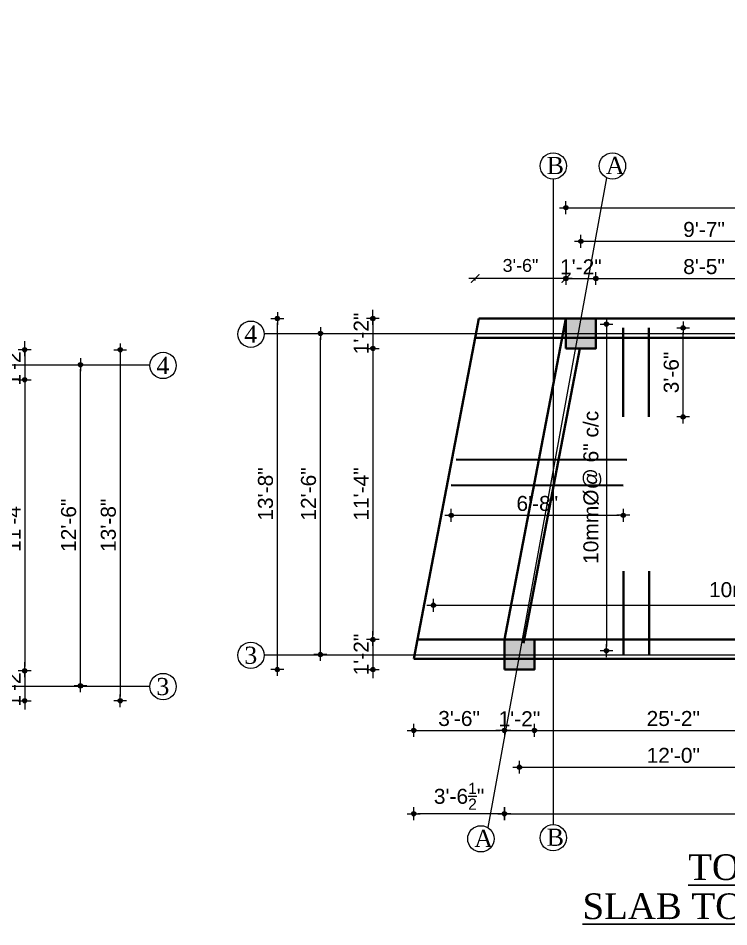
# Model space of a CAD drawing. Header units: inches. Extents: x -12073856 to 12321241, y -1226296 to 1319224.
# Drawn here: x 120844.2 to 121175.9, y 44963.4 to 45387.8 of the extents above; entities that cross this region are included whole.
import ezdxf
from ezdxf.enums import TextEntityAlignment as Align

# ---------------------------------------------------------------- set-up
doc = ezdxf.new("R2010")
doc.units = ezdxf.units.IN
doc.header["$MEASUREMENT"] = 0
doc.header["$PDMODE"] = 35
for name, color, linetype, lineweight in [('1', 7, 'Continuous', 13), ('Column', 181, 'Continuous', 40), ('DIM_LINE', 173, 'Continuous', 20), ('Hatch', 9, 'Continuous', 9), ('ST-REINFOR', 201, 'Continuous', 40), ('Toilet', 7, 'Continuous', 25), ('WALL', 1, 'Continuous', 30), ('Windows', 151, 'Continuous', 15)]:
    doc.layers.add(name, color=color, linetype=linetype, lineweight=lineweight)
doc.styles.add('ordinary', font='times.ttf')
doc.styles.add('ramon', font='arial.ttf')
doc.styles.get("Standard").update_dxf_attribs({"font": 'arial.ttf'})
doc.dimstyles.new('S8', dxfattribs={"dimtxt": 7, "dimasz": 2, "dimexe": 6, "dimexo": 18, "dimgap": 1.9375, "dimtad": 1, "dimdec": 1, "dimzin": 3, "dimdsep": 46, "dimlunit": 4, "dimtxsty": 'ramon', "dimblk": 'dot 2', "dimcen": 0.09375, "dimse1": 1, "dimse2": 1, "dimclrd": 1, "dimclre": 1, "dimclrt": 256, "dimadec": 0, "dimazin": 0, "dimtfac": 0.75, "dimtdec": 1, "dimtix": 1, "dimtmove": 1, "dimatfit": 3, "dimldrblk": 'DOT', "dimfxl": 1, "dimtolj": 1, "dimtzin": 0, "dimlwd": 9, "dimlwe": 9, "dimarcsym": 0})
doc.dimstyles.get("Standard").update_dxf_attribs({"dimtxt": 6, "dimasz": 4, "dimexe": 0, "dimexo": 6, "dimgap": 3, "dimtad": 1, "dimdec": 0, "dimzin": 0, "dimdsep": 46, "dimlunit": 4, "dimtxsty": 'Standard', "dimblk": 'ARCHTICK', "dimcen": 0.09, "dimdle": 3, "dimclrd": 256, "dimadec": 0, "dimazin": 0, "dimtfac": 1, "dimtdec": 0, "dimtofl": 0, "dimtmove": 0, "dimatfit": 3, "dimfxl": 1, "dimfxlon": 1, "dimtolj": 1, "dimtzin": 0, "dimlwd": -1, "dimarcsym": 0})

# ---------------------------------------------------------------- blocks, each defined once
blk = doc.blocks.new('dot1')
at = {"layer": 'Hatch'}
h = blk.add_hatch(color=256, dxfattribs=at)
edge = h.paths.add_edge_path()
edge.add_arc((0, 0), 1, 0, 360)
for p, q in [((3, 0), (-3, 0)), ((0, 3), (0, -3))]:
    blk.add_line(p, q, dxfattribs=at)
blk.add_circle((0, 0), 1, dxfattribs=at)
blk = doc.blocks.new('dot 2')
at = {"layer": 'Hatch', "xscale": 0.5, "yscale": 0.5, "zscale": 0.5}
blk.add_blockref('dot1', (0, 0), dxfattribs=at)
blk = doc.blocks.new('*D1495')
at = {"layer": 'Defpoints', "color": 0, "transparency": 16777216}
for p in [(121140.44, 46358.45), (121140.44, 46337.8), (121056.44, 19668.43)]:
    blk.add_point(p, dxfattribs=at)
at = {"layer": 'Toilet', "color": 1, "lineweight": 9, "transparency": 16777216}
blk.add_line((121058.44, 46358.45), (121138.44, 46358.45), dxfattribs=at)
at = {"layer": 'Toilet', "color": 1, "lineweight": 9, "transparency": 16777216, "xscale": 2, "yscale": 2, "zscale": 2, "rotation": 180}
blk.add_blockref('dot 2', (121056.44, 46358.45), dxfattribs=at)
at = {"layer": 'Toilet', "color": 1, "lineweight": 9, "transparency": 16777216, "xscale": 2, "yscale": 2, "zscale": 2}
blk.add_blockref('dot 2', (121140.44, 46358.45), dxfattribs=at)
at = {"layer": 'Toilet', "transparency": 16777216, "insert": (121098.44, 46363.96), "char_height": 7, "attachment_point": 5, "style": 'ramon'}
blk.add_mtext('\\A1;7\'-0"', dxfattribs=at)
blk = doc.blocks.new('_Dot')
at = {"color": 0, "lineweight": -2}
blk.add_line((-0.5, 0), (-1, 0), dxfattribs=at)
at = {"color": 0, "const_width": 0.5}
blk.add_lwpolyline([(-0.25, 0, 1), (0.25, 0, 1)], format="xyb", close=True, dxfattribs=at)
blk = doc.blocks.new('colm')
at = {"layer": 'Hatch'}
h = blk.add_hatch(color=256, dxfattribs=at)
h.dxf.hatch_style = 1
h.paths.add_polyline_path([(66705.71, 8319.73), (66705.71, 8307.73), (66717.71, 8307.73), (66717.71, 8319.73)])
at = {"layer": 'Column'}
blk.add_lwpolyline([(66705.71, 8307.73), (66717.71, 8307.73), (66717.71, 8319.73), (66705.71, 8319.73)], close=True, dxfattribs=at)
blk = doc.blocks.new('*D1383')
at = {"layer": 'Defpoints', "color": 0, "transparency": 16777216}
for p in [(121113.88, 45266.23), (121099.88, 45247.55), (121113.88, 45247.55)]:
    blk.add_point(p, dxfattribs=at)
at = {"layer": 'Toilet', "color": 1, "lineweight": 9, "transparency": 16777216}
for p, q in [((121097.88, 45266.23), (121095.88, 45266.23)), ((121099.88, 45266.23), (121113.88, 45266.23)), ((121115.88, 45266.23), (121117.88, 45266.23))]:
    blk.add_line(p, q, dxfattribs=at)
at = {"layer": 'Toilet', "color": 1, "lineweight": 9, "transparency": 16777216, "xscale": 2, "yscale": 2, "zscale": 2}
blk.add_blockref('dot 2', (121099.88, 45266.23), dxfattribs=at)
at = {"layer": 'Toilet', "color": 1, "lineweight": 9, "transparency": 16777216, "xscale": 2, "yscale": 2, "zscale": 2, "rotation": 180}
blk.add_blockref('dot 2', (121113.88, 45266.23), dxfattribs=at)
at = {"layer": 'Toilet', "transparency": 16777216, "insert": (121106.88, 45271.68), "char_height": 7, "attachment_point": 5, "style": 'ramon'}
blk.add_mtext('\\A1;1\'-2"', dxfattribs=at)
blk = doc.blocks.new('*D1384')
at = {"layer": 'Defpoints', "color": 0, "transparency": 16777216}
for p in [(121214.88, 45266.23), (121113.88, 45247.55), (121214.88, 45247.55)]:
    blk.add_point(p, dxfattribs=at)
at = {"layer": 'Toilet', "color": 1, "lineweight": 9, "transparency": 16777216}
blk.add_line((121115.88, 45266.23), (121212.88, 45266.23), dxfattribs=at)
at = {"layer": 'Toilet', "color": 1, "lineweight": 9, "transparency": 16777216, "xscale": 2, "yscale": 2, "zscale": 2, "rotation": 180}
blk.add_blockref('dot 2', (121113.88, 45266.23), dxfattribs=at)
at = {"layer": 'Toilet', "color": 1, "lineweight": 9, "transparency": 16777216, "xscale": 2, "yscale": 2, "zscale": 2}
blk.add_blockref('dot 2', (121214.88, 45266.23), dxfattribs=at)
at = {"layer": 'Toilet', "transparency": 16777216, "insert": (121164.38, 45271.74), "char_height": 7, "attachment_point": 5, "style": 'ramon'}
blk.add_mtext('\\A1;8\'-5"', dxfattribs=at)
blk = doc.blocks.new('*D1388')
at = {"layer": 'Defpoints', "color": 0, "transparency": 16777216}
for p in [(121221.88, 45283.6), (121106.88, 45247.55), (121221.88, 45247.55)]:
    blk.add_point(p, dxfattribs=at)
at = {"layer": 'Toilet', "color": 1, "lineweight": 9, "transparency": 16777216}
blk.add_line((121108.88, 45283.6), (121219.88, 45283.6), dxfattribs=at)
at = {"layer": 'Toilet', "color": 1, "lineweight": 9, "transparency": 16777216, "xscale": 2, "yscale": 2, "zscale": 2, "rotation": 180}
blk.add_blockref('dot 2', (121106.88, 45283.6), dxfattribs=at)
at = {"layer": 'Toilet', "color": 1, "lineweight": 9, "transparency": 16777216, "xscale": 2, "yscale": 2, "zscale": 2}
blk.add_blockref('dot 2', (121221.88, 45283.6), dxfattribs=at)
at = {"layer": 'Toilet', "transparency": 16777216, "insert": (121164.38, 45289.11), "char_height": 7, "attachment_point": 5, "style": 'ramon'}
blk.add_mtext('\\A1;9\'-7"', dxfattribs=at)
blk = doc.blocks.new('*D1390')
at = {"layer": 'Defpoints', "color": 0, "transparency": 16777216}
for p in [(121373.83, 45299.32), (121099.88, 45247.55), (121373.83, 45247.55)]:
    blk.add_point(p, dxfattribs=at)
at = {"layer": 'Toilet', "color": 1, "lineweight": 9, "transparency": 16777216}
blk.add_line((121101.88, 45299.32), (121371.83, 45299.32), dxfattribs=at)
at = {"layer": 'Toilet', "color": 1, "lineweight": 9, "transparency": 16777216, "xscale": 2, "yscale": 2, "zscale": 2, "rotation": 180}
blk.add_blockref('dot 2', (121099.88, 45299.32), dxfattribs=at)
at = {"layer": 'Toilet', "color": 1, "lineweight": 9, "transparency": 16777216, "xscale": 2, "yscale": 2, "zscale": 2}
blk.add_blockref('dot 2', (121373.83, 45299.32), dxfattribs=at)
at = {"layer": 'Toilet', "transparency": 16777216, "insert": (121236.85, 45304.83), "char_height": 7, "attachment_point": 5, "style": 'ramon'}
blk.add_mtext('\\A1;22\'-10"', dxfattribs=at)
blk = doc.blocks.new('*D1394')
at = {"layer": 'Defpoints', "color": 0, "transparency": 16777216}
for p in [(121074.37, 45247.55), (121009.78, 45233.55), (121074.37, 45233.55)]:
    blk.add_point(p, dxfattribs=at)
at = {"layer": 'Toilet', "color": 1, "lineweight": 9, "transparency": 16777216}
for p, q in [((121009.78, 45249.55), (121009.78, 45251.55)), ((121009.78, 45247.55), (121009.78, 45233.55)), ((121009.78, 45231.55), (121009.78, 45229.55))]:
    blk.add_line(p, q, dxfattribs=at)
at = {"layer": 'Toilet', "color": 1, "lineweight": 9, "transparency": 16777216, "xscale": 2, "yscale": 2, "zscale": 2}
for p, rotation in [((121009.78, 45247.55), 270), ((121009.78, 45233.55), 90)]:
    blk.add_blockref('dot 2', p, dxfattribs=dict(at, rotation=rotation))
at = {"layer": 'Toilet', "transparency": 16777216, "insert": (121004.33, 45240.55), "char_height": 7, "attachment_point": 5, "rotation": 90, "style": 'ramon'}
blk.add_mtext('\\A1;1\'-2"', dxfattribs=at)
blk = doc.blocks.new('*D1395')
at = {"layer": 'Defpoints', "color": 0, "transparency": 16777216}
for p in [(121074.37, 45233.55), (121009.78, 45097.55), (121045.69, 45097.55)]:
    blk.add_point(p, dxfattribs=at)
at = {"layer": 'Toilet', "color": 1, "lineweight": 9, "transparency": 16777216}
blk.add_line((121009.78, 45231.55), (121009.78, 45099.55), dxfattribs=at)
at = {"layer": 'Toilet', "color": 1, "lineweight": 9, "transparency": 16777216, "xscale": 2, "yscale": 2, "zscale": 2}
for p, rotation in [((121009.78, 45233.55), 90), ((121009.78, 45097.55), 270)]:
    blk.add_blockref('dot 2', p, dxfattribs=dict(at, rotation=rotation))
at = {"layer": 'Toilet', "transparency": 16777216, "insert": (121004.33, 45165.55), "char_height": 7, "attachment_point": 5, "rotation": 90, "style": 'ramon'}
blk.add_mtext('\\A1;11\'-4"', dxfattribs=at)
blk = doc.blocks.new('*D1396')
at = {"layer": 'Defpoints', "color": 0, "transparency": 16777216}
for p in [(121045.69, 45097.55), (121009.78, 45083.55), (121045.69, 45083.55)]:
    blk.add_point(p, dxfattribs=at)
at = {"layer": 'Toilet', "color": 1, "lineweight": 9, "transparency": 16777216}
for p, q in [((121009.78, 45099.55), (121009.78, 45101.55)), ((121009.78, 45097.55), (121009.78, 45083.55)), ((121009.78, 45081.55), (121009.78, 45079.55))]:
    blk.add_line(p, q, dxfattribs=at)
at = {"layer": 'Toilet', "color": 1, "lineweight": 9, "transparency": 16777216, "xscale": 2, "yscale": 2, "zscale": 2}
for p, rotation in [((121009.78, 45097.55), 270), ((121009.78, 45083.55), 90)]:
    blk.add_blockref('dot 2', p, dxfattribs=dict(at, rotation=rotation))
at = {"layer": 'Toilet', "transparency": 16777216, "insert": (121004.33, 45090.55), "char_height": 7, "attachment_point": 5, "rotation": 90, "style": 'ramon'}
blk.add_mtext('\\A1;1\'-2"', dxfattribs=at)
blk = doc.blocks.new('*D1397')
at = {"layer": 'Defpoints', "color": 0, "transparency": 16777216}
for p in [(120985.28, 45240.55), (121074.37, 45240.55), (121045.69, 45090.55)]:
    blk.add_point(p, dxfattribs=at)
at = {"layer": 'Toilet', "color": 1, "lineweight": 9, "transparency": 16777216}
blk.add_line((120985.28, 45092.55), (120985.28, 45238.55), dxfattribs=at)
at = {"layer": 'Toilet', "color": 1, "lineweight": 9, "transparency": 16777216, "xscale": 2, "yscale": 2, "zscale": 2}
for p, rotation in [((120985.28, 45240.55), 90), ((120985.28, 45090.55), 270)]:
    blk.add_blockref('dot 2', p, dxfattribs=dict(at, rotation=rotation))
at = {"layer": 'Toilet', "transparency": 16777216, "insert": (120979.77, 45165.55), "char_height": 7, "attachment_point": 5, "rotation": 90, "style": 'ramon'}
blk.add_mtext('\\A1;12\'-6"', dxfattribs=at)
blk = doc.blocks.new('*D1398')
at = {"layer": 'Defpoints', "color": 0, "transparency": 16777216}
for p in [(120965.19, 45247.55), (121074.37, 45247.55), (121109.73, 45083.55)]:
    blk.add_point(p, dxfattribs=at)
at = {"layer": 'Toilet', "color": 1, "lineweight": 9, "transparency": 16777216}
blk.add_line((120965.19, 45085.55), (120965.19, 45245.55), dxfattribs=at)
at = {"layer": 'Toilet', "color": 1, "lineweight": 9, "transparency": 16777216, "xscale": 2, "yscale": 2, "zscale": 2}
for p, rotation in [((120965.19, 45247.55), 90), ((120965.19, 45083.55), 270)]:
    blk.add_blockref('dot 2', p, dxfattribs=dict(at, rotation=rotation))
at = {"layer": 'Toilet', "transparency": 16777216, "insert": (120959.68, 45165.55), "char_height": 7, "attachment_point": 5, "rotation": 90, "style": 'ramon'}
blk.add_mtext('\\A1;13\'-8"', dxfattribs=at)
blk = doc.blocks.new('*D1399')
at = {"layer": 'Defpoints', "color": 0, "transparency": 16777216}
for p in [(121074.37, 45247.55), (121009.78, 45233.55), (121074.37, 45233.55)]:
    blk.add_point(p, dxfattribs=at)
at = {"layer": 'Toilet', "color": 1, "lineweight": 9, "transparency": 16777216}
for p, q in [((121009.78, 45249.55), (121009.78, 45251.55)), ((121009.78, 45247.55), (121009.78, 45233.55)), ((121009.78, 45231.55), (121009.78, 45229.55))]:
    blk.add_line(p, q, dxfattribs=at)
at = {"layer": 'Toilet', "color": 1, "lineweight": 9, "transparency": 16777216, "xscale": 2, "yscale": 2, "zscale": 2}
for p, rotation in [((121009.78, 45247.55), 270), ((121009.78, 45233.55), 90)]:
    blk.add_blockref('dot 2', p, dxfattribs=dict(at, rotation=rotation))
at = {"layer": 'Toilet', "transparency": 16777216, "insert": (121004.33, 45240.55), "char_height": 7, "attachment_point": 5, "rotation": 90, "style": 'ramon'}
blk.add_mtext('\\A1;1\'-2"', dxfattribs=at)
blk = doc.blocks.new('*D1400')
at = {"layer": 'Defpoints', "color": 0, "transparency": 16777216}
for p in [(121074.37, 45233.55), (121009.78, 45097.55), (121045.69, 45097.55)]:
    blk.add_point(p, dxfattribs=at)
at = {"layer": 'Toilet', "color": 1, "lineweight": 9, "transparency": 16777216}
blk.add_line((121009.78, 45231.55), (121009.78, 45099.55), dxfattribs=at)
at = {"layer": 'Toilet', "color": 1, "lineweight": 9, "transparency": 16777216, "xscale": 2, "yscale": 2, "zscale": 2}
for p, rotation in [((121009.78, 45233.55), 90), ((121009.78, 45097.55), 270)]:
    blk.add_blockref('dot 2', p, dxfattribs=dict(at, rotation=rotation))
at = {"layer": 'Toilet', "transparency": 16777216, "insert": (121004.33, 45165.55), "char_height": 7, "attachment_point": 5, "rotation": 90, "style": 'ramon'}
blk.add_mtext('\\A1;11\'-4"', dxfattribs=at)
blk = doc.blocks.new('*D1401')
at = {"layer": 'Defpoints', "color": 0, "transparency": 16777216}
for p in [(120985.28, 45240.55), (121074.37, 45240.55), (121045.69, 45090.55)]:
    blk.add_point(p, dxfattribs=at)
at = {"layer": 'Toilet', "color": 1, "lineweight": 9, "transparency": 16777216}
blk.add_line((120985.28, 45092.55), (120985.28, 45238.55), dxfattribs=at)
at = {"layer": 'Toilet', "color": 1, "lineweight": 9, "transparency": 16777216, "xscale": 2, "yscale": 2, "zscale": 2}
for p, rotation in [((120985.28, 45240.55), 90), ((120985.28, 45090.55), 270)]:
    blk.add_blockref('dot 2', p, dxfattribs=dict(at, rotation=rotation))
at = {"layer": 'Toilet', "transparency": 16777216, "insert": (120979.77, 45165.55), "char_height": 7, "attachment_point": 5, "rotation": 90, "style": 'ramon'}
blk.add_mtext('\\A1;12\'-6"', dxfattribs=at)
blk = doc.blocks.new('_ArchTick')
at = {"color": 0, "linetype": 'ByBlock', "const_width": 0.15}
blk.add_lwpolyline([(-0.5, -0.5), (0.5, 0.5)], dxfattribs=at)
blk = doc.blocks.new('*D1402')
at = {"layer": 'Defpoints', "color": 0, "transparency": 16777216}
for p in [(121057.52, 45266.23), (121099.88, 45247.55), (121057.52, 45238.55)]:
    blk.add_point(p, dxfattribs=at)
at = {"layer": 'Windows', "transparency": 16777216}
blk.add_line((121102.88, 45266.23), (121054.52, 45266.23), dxfattribs=at)
at = {"layer": 'Windows', "color": 0, "lineweight": -2, "transparency": 16777216}
for p, q in [((121057.52, 45265.23), (121057.52, 45266.23)), ((121099.88, 45265.23), (121099.88, 45266.23))]:
    blk.add_line(p, q, dxfattribs=at)
at = {"layer": 'Windows', "transparency": 16777216, "xscale": 4, "yscale": 4, "zscale": 4, "rotation": 180}
blk.add_blockref('_ArchTick', (121057.52, 45266.23), dxfattribs=at)
at = {"layer": 'Windows', "transparency": 16777216, "xscale": 4, "yscale": 4, "zscale": 4}
blk.add_blockref('_ArchTick', (121099.88, 45266.23), dxfattribs=at)
at = {"layer": 'Windows', "color": 0, "lineweight": -2, "transparency": 16777216, "insert": (121078.7, 45272.3), "char_height": 6, "attachment_point": 5}
blk.add_mtext('\\A1;3\'-6"', dxfattribs=at)
blk = doc.blocks.new('*D1516')
at = {"layer": 'Defpoints', "color": 0, "transparency": 16777216}
for p in [(121028.84, 45088.55), (121071.19, 45083.55), (121071.19, 45055.12)]:
    blk.add_point(p, dxfattribs=at)
at = {"layer": 'Toilet', "color": 1, "lineweight": 9, "transparency": 16777216}
blk.add_line((121030.84, 45055.12), (121069.19, 45055.12), dxfattribs=at)
at = {"layer": 'Toilet', "color": 1, "lineweight": 9, "transparency": 16777216, "xscale": 2, "yscale": 2, "zscale": 2, "rotation": 180}
blk.add_blockref('dot 2', (121028.84, 45055.12), dxfattribs=at)
at = {"layer": 'Toilet', "color": 1, "lineweight": 9, "transparency": 16777216, "xscale": 2, "yscale": 2, "zscale": 2}
blk.add_blockref('dot 2', (121071.19, 45055.12), dxfattribs=at)
at = {"layer": 'Toilet', "transparency": 16777216, "insert": (121050.02, 45060.63), "char_height": 7, "attachment_point": 5, "style": 'ramon'}
blk.add_mtext('\\A1;3\'-6"', dxfattribs=at)
blk = doc.blocks.new('*D1517')
at = {"layer": 'Defpoints', "color": 0, "transparency": 16777216}
for p in [(121071.19, 45083.55), (121085.19, 45083.55), (121085.19, 45055.12)]:
    blk.add_point(p, dxfattribs=at)
at = {"layer": 'Toilet', "color": 1, "lineweight": 9, "transparency": 16777216}
for p, q in [((121069.19, 45055.12), (121067.19, 45055.12)), ((121071.19, 45055.12), (121085.19, 45055.12)), ((121087.19, 45055.12), (121089.19, 45055.12))]:
    blk.add_line(p, q, dxfattribs=at)
at = {"layer": 'Toilet', "color": 1, "lineweight": 9, "transparency": 16777216, "xscale": 2, "yscale": 2, "zscale": 2}
blk.add_blockref('dot 2', (121071.19, 45055.12), dxfattribs=at)
at = {"layer": 'Toilet', "color": 1, "lineweight": 9, "transparency": 16777216, "xscale": 2, "yscale": 2, "zscale": 2, "rotation": 180}
blk.add_blockref('dot 2', (121085.19, 45055.12), dxfattribs=at)
at = {"layer": 'Toilet', "transparency": 16777216, "insert": (121078.19, 45060.57), "char_height": 7, "attachment_point": 5, "style": 'ramon'}
blk.add_mtext('\\A1;1\'-2"', dxfattribs=at)
blk = doc.blocks.new('*D1518')
at = {"layer": 'Defpoints', "color": 0, "transparency": 16777216}
for p in [(121085.19, 45083.55), (121214.83, 45083.55), (121214.83, 45055.12)]:
    blk.add_point(p, dxfattribs=at)
at = {"layer": 'Toilet', "color": 1, "lineweight": 9, "transparency": 16777216}
blk.add_line((121087.19, 45055.12), (121212.83, 45055.12), dxfattribs=at)
at = {"layer": 'Toilet', "color": 1, "lineweight": 9, "transparency": 16777216, "xscale": 2, "yscale": 2, "zscale": 2, "rotation": 180}
blk.add_blockref('dot 2', (121085.19, 45055.12), dxfattribs=at)
at = {"layer": 'Toilet', "color": 1, "lineweight": 9, "transparency": 16777216, "xscale": 2, "yscale": 2, "zscale": 2}
blk.add_blockref('dot 2', (121214.83, 45055.12), dxfattribs=at)
at = {"layer": 'Toilet', "transparency": 16777216, "insert": (121150.01, 45060.63), "char_height": 7, "attachment_point": 5, "style": 'ramon'}
blk.add_mtext('\\A1;25\'-2"', dxfattribs=at)
blk = doc.blocks.new('*D1522')
at = {"layer": 'Defpoints', "color": 0, "transparency": 16777216}
for p in [(121078.19, 45083.55), (121221.83, 45083.55), (121221.83, 45037.91)]:
    blk.add_point(p, dxfattribs=at)
at = {"layer": 'Toilet', "color": 1, "lineweight": 9, "transparency": 16777216}
blk.add_line((121080.19, 45037.91), (121219.83, 45037.91), dxfattribs=at)
at = {"layer": 'Toilet', "color": 1, "lineweight": 9, "transparency": 16777216, "xscale": 2, "yscale": 2, "zscale": 2, "rotation": 180}
blk.add_blockref('dot 2', (121078.19, 45037.91), dxfattribs=at)
at = {"layer": 'Toilet', "color": 1, "lineweight": 9, "transparency": 16777216, "xscale": 2, "yscale": 2, "zscale": 2}
blk.add_blockref('dot 2', (121221.83, 45037.91), dxfattribs=at)
at = {"layer": 'Toilet', "transparency": 16777216, "insert": (121150.01, 45043.42), "char_height": 7, "attachment_point": 5, "style": 'ramon'}
blk.add_mtext('\\A1;12\'-0"', dxfattribs=at)
blk = doc.blocks.new('*D1524')
at = {"layer": 'Defpoints', "color": 0, "transparency": 16777216}
for p in [(121071.19, 45083.55), (121373.77, 45083.55), (121373.77, 45016.18)]:
    blk.add_point(p, dxfattribs=at)
at = {"layer": 'Toilet', "color": 1, "lineweight": 9, "transparency": 16777216}
blk.add_line((121073.19, 45016.18), (121371.77, 45016.18), dxfattribs=at)
at = {"layer": 'Toilet', "color": 1, "lineweight": 9, "transparency": 16777216, "xscale": 2, "yscale": 2, "zscale": 2, "rotation": 180}
blk.add_blockref('dot 2', (121071.19, 45016.18), dxfattribs=at)
at = {"layer": 'Toilet', "color": 1, "lineweight": 9, "transparency": 16777216, "xscale": 2, "yscale": 2, "zscale": 2}
blk.add_blockref('dot 2', (121373.77, 45016.18), dxfattribs=at)
at = {"layer": 'Toilet', "transparency": 16777216, "insert": (121222.48, 45021.7), "char_height": 7, "attachment_point": 5, "style": 'ramon'}
blk.add_mtext('\\A1;25\'-2"', dxfattribs=at)
blk = doc.blocks.new('*D1525')
at = {"layer": 'Defpoints', "color": 0, "transparency": 16777216}
for p in [(121028.84, 45088.55), (121071.19, 45083.55), (121028.84, 45016.18)]:
    blk.add_point(p, dxfattribs=at)
at = {"layer": 'Toilet', "color": 1, "lineweight": 9, "transparency": 16777216}
blk.add_line((121069.19, 45016.18), (121030.84, 45016.18), dxfattribs=at)
at = {"layer": 'Toilet', "color": 1, "lineweight": 9, "transparency": 16777216, "xscale": 2, "yscale": 2, "zscale": 2, "rotation": 180}
blk.add_blockref('dot 2', (121028.84, 45016.18), dxfattribs=at)
at = {"layer": 'Toilet', "color": 1, "lineweight": 9, "transparency": 16777216, "xscale": 2, "yscale": 2, "zscale": 2}
blk.add_blockref('dot 2', (121071.19, 45016.18), dxfattribs=at)
at = {"layer": 'Toilet', "transparency": 16777216, "insert": (121050.02, 45024.33), "char_height": 7, "attachment_point": 5, "style": 'ramon'}
blk.add_mtext('\\A1;3\'-6{\\H0.750000x;\\S1/2;}"', dxfattribs=at)
blk = doc.blocks.new('*D1530')
at = {"layer": 'Defpoints', "color": 0, "transparency": 16777216}
for p in [(121046.38, 45169.61), (121126.69, 45169.59), (121126.69, 45155.6)]:
    blk.add_point(p, dxfattribs=at)
at = {"layer": 'Toilet', "color": 1, "lineweight": 9, "transparency": 16777216}
blk.add_line((121048.38, 45155.6), (121124.69, 45155.6), dxfattribs=at)
at = {"layer": 'Toilet', "color": 1, "lineweight": 9, "transparency": 16777216, "xscale": 2, "yscale": 2, "zscale": 2, "rotation": 180}
blk.add_blockref('dot 2', (121046.38, 45155.6), dxfattribs=at)
at = {"layer": 'Toilet', "color": 1, "lineweight": 9, "transparency": 16777216, "xscale": 2, "yscale": 2, "zscale": 2}
blk.add_blockref('dot 2', (121126.69, 45155.6), dxfattribs=at)
at = {"layer": 'Toilet', "transparency": 16777216, "insert": (121086.54, 45161.11), "char_height": 7, "attachment_point": 5, "style": 'ramon'}
blk.add_mtext('\\A1;6\'-8"', dxfattribs=at)
blk = doc.blocks.new('*D1406')
at = {"layer": 'Defpoints', "color": 0, "transparency": 16777216}
for p in [(121138.62, 45243.12), (121154.63, 45243.12), (121138.66, 45201.55)]:
    blk.add_point(p, dxfattribs=at)
at = {"layer": 'Toilet', "color": 1, "lineweight": 9, "transparency": 16777216}
blk.add_line((121154.63, 45203.55), (121154.63, 45241.12), dxfattribs=at)
at = {"layer": 'Toilet', "color": 1, "lineweight": 9, "transparency": 16777216, "xscale": 2, "yscale": 2, "zscale": 2}
for p, rotation in [((121154.63, 45243.12), 90), ((121154.63, 45201.55), 270)]:
    blk.add_blockref('dot 2', p, dxfattribs=dict(at, rotation=rotation))
at = {"layer": 'Toilet', "transparency": 16777216, "insert": (121149.11, 45222.34), "char_height": 7, "attachment_point": 5, "rotation": 90, "style": 'ramon'}
blk.add_mtext('\\A1;3\'-6"', dxfattribs=at)
blk = doc.blocks.new('*D1407')
at = {"layer": 'Defpoints', "color": 0, "transparency": 16777216}
for p in [(121038.04, 45113.58), (121366.83, 45113.58), (121366.83, 45113.5)]:
    blk.add_point(p, dxfattribs=at)
at = {"layer": 'DIM_LINE', "color": 1, "lineweight": 9, "transparency": 16777216}
blk.add_line((121040.04, 45113.58), (121364.83, 45113.58), dxfattribs=at)
at = {"layer": 'DIM_LINE', "color": 1, "lineweight": 9, "transparency": 16777216, "xscale": 2, "yscale": 2, "zscale": 2, "rotation": 180}
blk.add_blockref('dot 2', (121038.04, 45113.58), dxfattribs=at)
at = {"layer": 'DIM_LINE', "color": 1, "lineweight": 9, "transparency": 16777216, "xscale": 2, "yscale": 2, "zscale": 2}
blk.add_blockref('dot 2', (121366.83, 45113.58), dxfattribs=at)
at = {"layer": 'DIM_LINE', "transparency": 16777216, "insert": (121202.43, 45120.17), "char_height": 7, "attachment_point": 5, "style": 'ramon'}
blk.add_mtext('\\A1;10mm%%C@ 6" c/c', dxfattribs=at)
blk = doc.blocks.new('*D1416')
at = {"layer": 'Defpoints', "color": 0, "transparency": 16777216}
for p in [(120823.7, 45232.94), (120823.7, 45218.94), (120847.23, 45218.94)]:
    blk.add_point(p, dxfattribs=at)
at = {"layer": 'Toilet', "color": 1, "lineweight": 9, "transparency": 16777216}
for p, q in [((120847.23, 45234.94), (120847.23, 45236.94)), ((120847.23, 45232.94), (120847.23, 45218.94)), ((120847.23, 45216.94), (120847.23, 45214.94))]:
    blk.add_line(p, q, dxfattribs=at)
at = {"layer": 'Toilet', "color": 1, "lineweight": 9, "transparency": 16777216, "xscale": 2, "yscale": 2, "zscale": 2}
for p, rotation in [((120847.23, 45232.94), 270), ((120847.23, 45218.94), 90)]:
    blk.add_blockref('dot 2', p, dxfattribs=dict(at, rotation=rotation))
at = {"layer": 'Toilet', "transparency": 16777216, "insert": (120841.78, 45225.94), "char_height": 7, "attachment_point": 5, "rotation": 90, "style": 'ramon'}
blk.add_mtext('\\A1;1\'-2"', dxfattribs=at)
blk = doc.blocks.new('*D1532')
at = {"layer": 'Defpoints', "color": 0, "transparency": 16777216}
for p in [(120823.7, 45218.94), (120823.7, 45082.94), (120847.23, 45082.94)]:
    blk.add_point(p, dxfattribs=at)
at = {"layer": 'Toilet', "color": 1, "lineweight": 9, "transparency": 16777216}
blk.add_line((120847.23, 45216.94), (120847.23, 45084.94), dxfattribs=at)
at = {"layer": 'Toilet', "color": 1, "lineweight": 9, "transparency": 16777216, "xscale": 2, "yscale": 2, "zscale": 2}
for p, rotation in [((120847.23, 45218.94), 90), ((120847.23, 45082.94), 270)]:
    blk.add_blockref('dot 2', p, dxfattribs=dict(at, rotation=rotation))
at = {"layer": 'Toilet', "transparency": 16777216, "insert": (120841.78, 45150.94), "char_height": 7, "attachment_point": 5, "rotation": 90, "style": 'ramon'}
blk.add_mtext('\\A1;11\'-4"', dxfattribs=at)
blk = doc.blocks.new('*D1533')
at = {"layer": 'Defpoints', "color": 0, "transparency": 16777216}
for p in [(120823.7, 45082.94), (120823.65, 45068.94), (120847.23, 45068.94)]:
    blk.add_point(p, dxfattribs=at)
at = {"layer": 'Toilet', "color": 1, "lineweight": 9, "transparency": 16777216}
for p, q in [((120847.23, 45084.94), (120847.23, 45086.94)), ((120847.23, 45082.94), (120847.23, 45068.94)), ((120847.23, 45066.94), (120847.23, 45064.94))]:
    blk.add_line(p, q, dxfattribs=at)
at = {"layer": 'Toilet', "color": 1, "lineweight": 9, "transparency": 16777216, "xscale": 2, "yscale": 2, "zscale": 2}
for p, rotation in [((120847.23, 45082.94), 270), ((120847.23, 45068.94), 90)]:
    blk.add_blockref('dot 2', p, dxfattribs=dict(at, rotation=rotation))
at = {"layer": 'Toilet', "transparency": 16777216, "insert": (120841.78, 45075.94), "char_height": 7, "attachment_point": 5, "rotation": 90, "style": 'ramon'}
blk.add_mtext('\\A1;1\'-2"', dxfattribs=at)
blk = doc.blocks.new('*D1417')
at = {"layer": 'Defpoints', "color": 0, "transparency": 16777216}
for p in [(120823.7, 45225.94), (120873.27, 45225.94), (120823.65, 45075.94)]:
    blk.add_point(p, dxfattribs=at)
at = {"layer": 'Toilet', "color": 1, "lineweight": 9, "transparency": 16777216}
blk.add_line((120873.27, 45077.94), (120873.27, 45223.94), dxfattribs=at)
at = {"layer": 'Toilet', "color": 1, "lineweight": 9, "transparency": 16777216, "xscale": 2, "yscale": 2, "zscale": 2}
for p, rotation in [((120873.27, 45225.94), 90), ((120873.27, 45075.94), 270)]:
    blk.add_blockref('dot 2', p, dxfattribs=dict(at, rotation=rotation))
at = {"layer": 'Toilet', "transparency": 16777216, "insert": (120867.76, 45150.94), "char_height": 7, "attachment_point": 5, "rotation": 90, "style": 'ramon'}
blk.add_mtext('\\A1;12\'-6"', dxfattribs=at)
blk = doc.blocks.new('*D1418')
at = {"layer": 'Defpoints', "color": 0, "transparency": 16777216}
for p in [(120823.7, 45232.94), (120823.7, 45068.94), (120891.84, 45068.94)]:
    blk.add_point(p, dxfattribs=at)
at = {"layer": 'Toilet', "color": 1, "lineweight": 9, "transparency": 16777216}
blk.add_line((120891.84, 45230.94), (120891.84, 45070.94), dxfattribs=at)
at = {"layer": 'Toilet', "color": 1, "lineweight": 9, "transparency": 16777216, "xscale": 2, "yscale": 2, "zscale": 2}
for p, rotation in [((120891.84, 45232.94), 90), ((120891.84, 45068.94), 270)]:
    blk.add_blockref('dot 2', p, dxfattribs=dict(at, rotation=rotation))
at = {"layer": 'Toilet', "transparency": 16777216, "insert": (120886.32, 45150.94), "char_height": 7, "attachment_point": 5, "rotation": 90, "style": 'ramon'}
blk.add_mtext('\\A1;13\'-8"', dxfattribs=at)
blk = doc.blocks.new('*D1458')
at = {"layer": 'Defpoints', "color": 0, "transparency": 16777216}
for p in [(121136.6, 45244.96), (121118.83, 45092.35), (121118.83, 45092.35)]:
    blk.add_point(p, dxfattribs=at)
at = {"layer": 'DIM_LINE', "color": 1, "lineweight": 9, "transparency": 16777216}
blk.add_line((121118.83, 45242.96), (121118.83, 45094.35), dxfattribs=at)
at = {"layer": 'DIM_LINE', "color": 1, "lineweight": 9, "transparency": 16777216, "xscale": 2, "yscale": 2, "zscale": 2}
for p, rotation in [((121118.83, 45244.96), 90), ((121118.83, 45092.35), 270)]:
    blk.add_blockref('dot 2', p, dxfattribs=dict(at, rotation=rotation))
at = {"layer": 'DIM_LINE', "transparency": 16777216, "insert": (121112.24, 45168.66), "char_height": 7, "attachment_point": 5, "rotation": 90, "style": 'ramon'}
blk.add_mtext('\\A1;10mm%%C@ 6" c/c', dxfattribs=at)

msp = doc.modelspace()

# ---------------------------------------------------------------- linework, layer by layer
for p, q in [((121118.89, 45313.3), (121063.42, 45009.7)), ((121094, 45312.66), (121094, 45011.14))]:
    msp.add_line(p, q)
at = {"layer": 'Column', "color": 1}
for p, q in [((121057.52, 45238.55), (121059.25, 45247.55)), ((121059.25, 45247.55), (121214.88, 45247.55)), ((121099.88, 45247.55), (121071.19, 45097.55)), ((121057.52, 45238.55), (121030.56, 45097.55)), ((121057.52, 45238.55), (121214.88, 45238.55)), ((121106.37, 45233.55), (121080.03, 45095.86)), ((121028.84, 45088.55), (121030.56, 45097.55)), ((121030.56, 45097.55), (121359.77, 45097.55)), ((121028.84, 45088.55), (121214.83, 45088.55))]:
    msp.add_line(p, q, dxfattribs=at)
at = {"layer": 'ST-REINFOR'}
for p, q in [((121126.62, 45243.11), (121126.66, 45201.54)), ((121138.62, 45243.12), (121138.66, 45201.55)), ((121048.67, 45181.61), (121128.37, 45181.59)), ((121046.38, 45169.61), (121126.69, 45169.59)), ((121126.73, 45129.55), (121126.78, 45090.34)), ((121138.73, 45129.57), (121138.78, 45090.35))]:
    msp.add_line(p, q, dxfattribs=at)
at = {"layer": 'Toilet'}
for p, q in [((120959.01, 45240.55), (121447.42, 45240.55)), ((120395.49, 45225.94), (120905.7, 45225.94)), ((120959.02, 45090.35), (121447.42, 45090.35)), ((120395.5, 45075.74), (120905.69, 45075.74))]:
    msp.add_line(p, q, dxfattribs=at)
for centre in [(121094, 45318.81), (121121.62, 45318.81), (120952.87, 45240.21), (120911.84, 45225.6), (120952.87, 45090.21), (120911.84, 45075.6), (121060.2, 45004.46), (121094, 45004.99)]:
    msp.add_circle(centre, 6.15, dxfattribs=at)

# ---------------------------------------------------------------- block references
at = {"layer": 'Column', "xscale": 1.166666666671517, "yscale": 1.166666666671517, "zscale": 1.166666666668081}
for p in [(43276.56, 35541.21), (43247.87, 35391.21)]:
    msp.add_blockref('colm', p, dxfattribs=at)

# ---------------------------------------------------------------- texts
at = {"layer": '1', "char_height": 8, "width": 20.1234, "attachment_point": 1, "style": 'ordinary'}
for s, insert in [('B', (121090.91, 45323.02)), ('A', (121118.53, 45323.02)), ('4', (120949.75, 45244.24)), ('4', (120908.72, 45229.63)), ('3', (120949.75, 45094.24)), ('3', (120908.72, 45079.63)), ('A', (121057.11, 45008.66)), ('B', (121090.91, 45009.2))]:
    msp.add_mtext(s, dxfattribs=dict(at, insert=insert))
at = {"layer": 'WALL', "style": 'ordinary'}
for s, p in [('%%UTOP FLOOR', (121206.08, 44991.24)), ('%%USLAB TOP BAR DETAIL', (121206.08, 44972.98))]:
    msp.add_text(s, height=12, dxfattribs=at).set_placement(p, align=Align.MIDDLE_CENTER)

# ---------------------------------------------------------------- dimensions: what is measured, and where the dimension line sits
at = {"layer": 'DIM_LINE'}
dim = msp.add_linear_dim(base=(121118.83, 45092.35), p1=(121136.6, 45244.96), p2=(121118.83, 45092.35), angle=90, text='10mm%%C@ 6" c/c', dimstyle='S8', dxfattribs=at)
dim.commit()
dim.dimension.update_dxf_attribs({"geometry": '*D1458', "text_midpoint": (121112.24, 45168.66)})
dim = msp.add_linear_dim(base=(121366.83, 45113.58), p1=(121038.04, 45113.58), p2=(121366.83, 45113.5), text='10mm%%C@ 6" c/c', dimstyle='S8', dxfattribs=at)
dim.commit()
dim.dimension.update_dxf_attribs({"geometry": '*D1407', "text_midpoint": (121202.43, 45120.17)})
at = {"layer": 'Toilet'}
for base, p1, p2, picture, middle in [((121140.44, 46358.45), (121056.44, 19668.43), (121140.44, 46337.8), '*D1495', (121098.44, 46363.96)), ((121373.8266, 45299.3161), (121099.8795, 45247.5546), (121373.8266, 45247.5546), '*D1390', (121236.853, 45304.8277)), ((121221.88, 45283.6), (121106.88, 45247.55), (121221.88, 45247.55), '*D1388', (121164.38, 45289.11)), ((121113.88, 45266.23), (121099.88, 45247.55), (121113.88, 45247.55), '*D1383', (121106.88, 45271.68)), ((121214.88, 45266.23), (121113.88, 45247.55), (121214.88, 45247.55), '*D1384', (121164.38, 45271.74)), ((121028.8374, 45016.1846), (121071.1929, 45083.5546), (121028.8374, 45088.5546), '*D1525', (121050.0151, 45024.3306)), ((121085.19, 45055.12), (121071.19, 45083.55), (121085.19, 45083.55), '*D1517', (121078.19, 45060.57))]:
    dim = msp.add_linear_dim(base=base, p1=p1, p2=p2, dimstyle='S8', override={"dimfxl": 2, "dimfxlon": 1, "dimarcsym": 1}, dxfattribs=at)
    dim.commit()
    dim.dimension.update_dxf_attribs({"geometry": picture, "text_midpoint": middle})
for base, p1, p2, picture, middle in [((121009.78, 45233.55), (121074.37, 45247.55), (121074.37, 45233.55), '*D1394', (121004.33, 45240.55)), ((121009.78, 45233.55), (121074.37, 45247.55), (121074.37, 45233.55), '*D1399', (121004.33, 45240.55)), ((120965.19, 45247.55), (121109.73, 45083.55), (121074.37, 45247.55), '*D1398', (120959.68, 45165.55)), ((120985.28, 45240.55), (121045.69, 45090.55), (121074.37, 45240.55), '*D1397', (120979.77, 45165.55)), ((120985.28, 45240.55), (121045.69, 45090.55), (121074.37, 45240.55), '*D1401', (120979.77, 45165.55)), ((120847.23, 45218.94), (120823.7, 45232.94), (120823.7, 45218.94), '*D1416', (120841.78, 45225.94)), ((120891.84, 45068.94), (120823.7, 45232.94), (120823.7, 45068.94), '*D1418', (120886.32, 45150.94)), ((121009.78, 45097.55), (121074.37, 45233.55), (121045.69, 45097.55), '*D1395', (121004.33, 45165.55)), ((121009.78, 45097.55), (121074.37, 45233.55), (121045.69, 45097.55), '*D1400', (121004.33, 45165.55)), ((120873.27, 45225.94), (120823.65, 45075.94), (120823.7, 45225.94), '*D1417', (120867.76, 45150.94)), ((120847.23, 45082.94), (120823.7, 45218.94), (120823.7, 45082.94), '*D1532', (120841.78, 45150.94)), ((121009.78, 45083.55), (121045.69, 45097.55), (121045.69, 45083.55), '*D1396', (121004.33, 45090.55)), ((120847.23, 45068.94), (120823.7, 45082.94), (120823.65, 45068.94), '*D1533', (120841.78, 45075.94))]:
    dim = msp.add_linear_dim(base=base, p1=p1, p2=p2, angle=90, dimstyle='S8', override={"dimfxl": 2, "dimfxlon": 1, "dimarcsym": 1}, dxfattribs=at)
    dim.commit()
    dim.dimension.update_dxf_attribs({"geometry": picture, "text_midpoint": middle})
dim = msp.add_linear_dim(base=(121154.63, 45243.12), p1=(121138.66, 45201.55), p2=(121138.62, 45243.12), angle=90, text='3\'-6"', dimstyle='S8', override={"dimfxl": 2, "dimfxlon": 1, "dimarcsym": 1}, dxfattribs=at)
dim.commit()
dim.dimension.update_dxf_attribs({"geometry": '*D1406', "text_midpoint": (121149.11, 45222.34)})
for base, p1, p2, text, picture, middle in [((121126.69, 45155.6), (121046.38, 45169.61), (121126.69, 45169.59), '6\'-8"', '*D1530', (121086.54, 45161.11)), ((121071.19, 45055.12), (121028.84, 45088.55), (121071.19, 45083.55), '3\'-6"', '*D1516', (121050.02, 45060.63)), ((121373.77, 45016.18), (121071.19, 45083.55), (121373.77, 45083.55), '25\'-2"', '*D1524', (121222.48, 45021.7)), ((121221.83, 45037.91), (121078.19, 45083.55), (121221.83, 45083.55), '12\'-0"', '*D1522', (121150.01, 45043.42)), ((121214.83, 45055.12), (121085.19, 45083.55), (121214.83, 45083.55), '25\'-2"', '*D1518', (121150.01, 45060.63))]:
    dim = msp.add_linear_dim(base=base, p1=p1, p2=p2, text=text, dimstyle='S8', override={"dimfxl": 2, "dimfxlon": 1, "dimarcsym": 1}, dxfattribs=at)
    dim.commit()
    dim.dimension.update_dxf_attribs({"geometry": picture, "text_midpoint": middle})
at = {"layer": 'Windows', "color": 1, "lineweight": -2}
dim = msp.add_linear_dim(base=(121057.52, 45266.23), p1=(121099.88, 45247.55), p2=(121057.52, 45238.55), dimstyle='Standard', override={"dimtmove": 1}, dxfattribs=at)
dim.commit()
dim.dimension.update_dxf_attribs({"geometry": '*D1402', "text_midpoint": (121078.7, 45272.3)})

doc.saveas('drawing.dxf')
